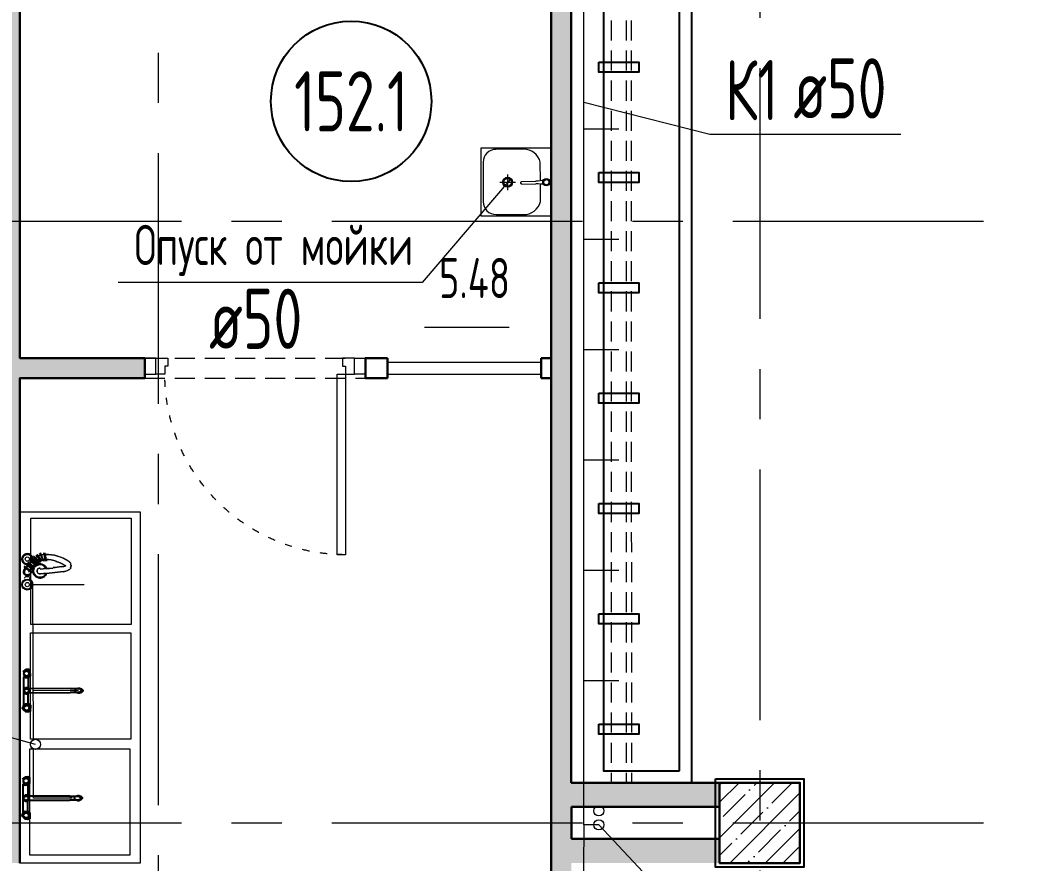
# Model space of a CAD drawing. Header units: millimetres. Extents: x -8689834 to 9419935, y -117443 to 166298.
# Drawn here: x -203923 to -198951, y 112401 to 116603 of the extents above; entities that cross this region are included whole.
import ezdxf
from ezdxf import colors
from ezdxf.entities.mleader import LeaderData, LeaderLine
from ezdxf.enums import TextEntityAlignment as Align
from ezdxf.math import Vec2, Vec3

# ---------------------------------------------------------------- set-up
doc = ezdxf.new("R2010")
doc.units = ezdxf.units.MM
doc.header["$MEASUREMENT"] = 0
for name, pattern in [('ACAD_ISO03W100', [30, 12, -18]), ('ADSK_Штриховая_ш2 п1', [3, 2, -1]), ('CENTER', [2, 1.25, -0.25, 0.25, -0.25])]:
    doc.linetypes.add(name, pattern=pattern)
doc.layers.get('0').update_dxf_attribs({"color": 250, "lineweight": 9})
for name, color, linetype, lineweight in [('АР_Двери', 175, 'Continuous', 18), ('АР_Колонны', 250, 'Continuous', 30), ('АР_Колонны Штрих', 250, 'Continuous', 5), ('АР_Маркер экспликации', 239, 'Continuous', 13), ('АР_Номер помещения', 1, 'Continuous', 25), ('АР_Оси', 195, 'Continuous', 9), ('АР_Отметки', 250, 'Continuous', 15), ('АР_Перегородки газоблок', 165, 'Continuous', 30), ('АР_Перегородки газоблок_Штрих', 165, 'Continuous', 5), ('АР_Помещения_площадь', 19, 'Continuous', 9), ('АР_тонкая линия', 250, 'Continuous', 0), ('ВК_канализация', 32, 'Continuous', 15), ('Оборудование пищеблок', 250, 'Continuous', 5), ('ТХ_пищеблок', 30, 'Continuous', 20)]:
    doc.layers.add(name, color=color, linetype=linetype, lineweight=lineweight)
doc.layers.add('АР_Кровля дорожки', color=245, linetype='Continuous')
doc.layers.add('ТХ_сантехника', color=253, linetype='Continuous')
doc.styles.add('ISOCPEUR', font='isocpeur.ttf', dxfattribs={"width": 0.7})
doc.styles.get("Standard").update_dxf_attribs({"font": 'isocpeur.ttf', "width": 0.7})

# ---------------------------------------------------------------- blocks, each defined once
blk = doc.blocks.new('*U266')
at = {"layer": 'АР_Номер помещения', "color": 7}
blk.add_circle((-3462.7, -1967.1), 400, dxfattribs=at)
at = {"layer": 'АР_Помещения_площадь', "color": 7}
blk.add_line((-2675.5, -3094.3), (-3097.8, -3094.3), dxfattribs=at)
at = {"color": 7, "style": 'ISOCPEUR', "width": 0.7, "flags": 1}
blk.add_attdef('КАТЕГОРИЯ', (-499.2, -2092.2), '', height=250, dxfattribs=at)
at = {"layer": 'АР_Номер помещения', "color": 7, "style": 'ISOCPEUR', "width": 0.7}
blk.add_attdef('НОМЕР_ПОМЕЩЕНИЯ', text='', height=300, dxfattribs=at).set_placement((-3462.7, -1967.1), align=Align.MIDDLE_CENTER)
at = {"layer": 'АР_Помещения_площадь', "color": 7, "lineweight": 30, "width": 0.7, "flags": 104}
blk.add_attdef('ИМЯ_ПОМЕЩЕНИЯ', text='', height=100, dxfattribs=at).set_placement((157.6, 1217.1), align=Align.MIDDLE_CENTER)
at = {"layer": 'АР_Помещения_площадь', "color": 7, "style": 'ISOCPEUR', "width": 0.7}
blk.add_attdef('ПЛОЩАДЬ_ПОМЕЩЕНИЯ', text='', height=200, dxfattribs=at).set_placement((-2670.6, -2847.8), align=Align.MIDDLE_RIGHT)
blk = doc.blocks.new('раковина столовая 2')
for points in [[(970111.9, -22806.1), (970111.9, -17235.9), (969511.9, -17235.9), (969511.9, -22806.1)], [(969571.9, -22746.1), (969571.9, -17314), (969951.9, -17314), (969951.9, -22746.1)], [(969974.7, -17564), (969774.7, -17564), (969774.7, -17614), (969974.7, -17614)], [(969974.7, -18114), (969774.7, -18114), (969774.7, -18164), (969974.7, -18164)], [(969974.7, -18664), (969774.7, -18664), (969774.7, -18714), (969974.7, -18714)], [(969974.7, -19214), (969774.7, -19214), (969774.7, -19264), (969974.7, -19264)], [(969974.7, -19764), (969774.7, -19764), (969774.7, -19814), (969974.7, -19814)], [(969974.7, -20314), (969774.7, -20314), (969774.7, -20364), (969974.7, -20364)], [(969974.7, -20864), (969774.7, -20864), (969774.7, -20914), (969974.7, -20914)], [(969974.7, -21414), (969774.7, -21414), (969774.7, -21464), (969974.7, -21464)], [(969974.7, -21964), (969774.7, -21964), (969774.7, -22014), (969974.7, -22014)], [(969974.7, -22514), (969774.7, -22514), (969774.7, -22564), (969974.7, -22564)]]:
    blk.add_lwpolyline(points, close=True)
blk = doc.blocks.new('*U391')
for points in [[(0, 0), (0, -80), (55, -80), (55, 0), (0, 0)], [(55, -80), (55, 0), (115, 0), (115, -40), (100, -40), (100, -80), (55, -80)], [(1045, -80), (1045, 0), (985, 0), (985, -40), (1000, -40), (1000, -80), (1045, -80)], [(1100, 0), (1100, -80), (1045, -80), (1045, 0), (1100, 0)]]:
    blk.add_lwpolyline(points)
blk.add_lwpolyline([(100, -80), (100, -980), (140, -980), (140, -80)], close=True)
at = {"linetype": 'ACAD_ISO03W100', "ltscale": 3}
blk.add_arc((100, -80), 900, 270, 0, dxfattribs=at)
blk = doc.blocks.new('A$C8adc73d5')
at = {"layer": 'Оборудование пищеблок', "color": 217, "true_color": 0x93278f}
for points in [[(1750, 0), (0, 0), (0, 600), (1750, 600)], [(570.1, 51.5), (40.1, 51.5), (40.1, 551.5), (570.1, 551.5)], [(1148.2, 46.9), (618.2, 46.9), (618.2, 546.9), (1148.2, 546.9)], [(1719.4, 46.3), (1189.4, 46.3), (1189.4, 546.3), (1719.4, 546.3)]]:
    blk.add_lwpolyline(points, close=True, dxfattribs=at)
blk = doc.blocks.new('_DotSmall')
at = {"color": 0, "linetype": 'ByBlock', "const_width": 0.5}
blk.add_lwpolyline([(-0.0625, 0, 1), (0.0625, 0, 1)], format="xyb", close=True, dxfattribs=at)
blk = doc.blocks.new('Подложка')
at = {"layer": 'АР_Колонны Штрих', "ltscale": 100}
h = blk.add_hatch(dxfattribs=at)
h.set_pattern_fill('ANSI35', scale=500)
h.set_pattern_definition([(45, (-1157486.01, 152672.16), (-88.388348, 88.388348), []), (45, (-1157397.63, 152672.16), (-88.388348, 88.388348), [156.25, -31.25, 0, -31.25])])
h.paths.add_polyline_path([(-200033.9, 112800.7), (-200433.9, 112800.7), (-200433.9, 112400.7), (-200033.9, 112400.7)])
at = {"layer": 'АР_Перегородки газоблок_Штрих', "ltscale": 100}
h = blk.add_hatch(dxfattribs=at)
h.set_pattern_fill('AR-CONC', scale=30)
h.set_pattern_definition([(50, (0, 0), (215.17805, -18.82564), [22.5, -247.5]), (355, (0, 0), (-41.6254, 225.65764), [18, -198]), (100.45144, (17.93, -1.57), (173.55265, 206.832), [19.12206, -210.34263]), (46.1842, (0, 60), (320.1724, -49.65578), [33.75, -371.25]), (96.63564, (26.68, 55.86), (280.3986, 292.2356), [28.6831, -315.51413]), (351.18416, (0, 60), (280.3986, 292.2356), [27, -297]), (21, (30, 45), (179.07212, -120.78567), [22.5, -247.5]), (326, (30, 45), (72.9946, 217.54501), [18, -198]), (71.45144, (44.92, 34.93), (252.06671, 96.75935), [19.12206, -210.34263]), (37.5, (0, 0), (3.647957, 99.868156), [0, -195.6, 0, -201, 0, -198.75]), (7.5, (0, 0), (78.92086, 118.323514), [0, -114.6, 0, -191.1, 0, -75.75]), (327.5, (-66.9, 0), (160.14673, -6.766462), [0, -75, 0, -234, 0, -310.5]), (317.5, (-96.9, 0), (174.95585, 30.031495), [0, -97.5, 0, -155.4, 0, -220.5])])
h.paths.add_polyline_path([(-201173.8, 118370.9), (-201173.6, 118400.7), (-200433.9, 118400.7), (-200433.9, 118520.7), (-201273.4, 118520.6), (-201273.4, 115964.6), (-201273.3, 115964.6), (-201273.4, 115627.6), (-201273.4, 115600.7), (-201173.8, 115600.7)])
h.paths.add_polyline_path([(-201173.8, 115600.7), (-201273.4, 115600.1), (-201273.4, 115007.2), (-201273.4, 112600.7), (-201173.4, 112600.7), (-201173.4, 112680.7), (-200433.9, 112680.7), (-200433.9, 112800.7), (-200573.8, 112800.7), (-200573.8, 112800.7), (-201173.8, 112800.7)])
h.paths.add_polyline_path([(-200433.9, 112520.7), (-201173.4, 112520.7), (-201173.4, 112600.7), (-201273.4, 112600.7), (-201273.4, 110702.5), (-201173.4, 110702.5), (-201173.4, 112400.7), (-200433.9, 112400.7), (-200433.9, 112400.7)])
h = blk.add_hatch(dxfattribs=at)
h.set_pattern_fill('AR-CONC', scale=30)
h.set_pattern_definition([(50, (0.09, 1576.72), (215.17805, -18.82564), [22.5, -247.5]), (355, (0.09, 1576.72), (-41.6254, 225.65764), [18, -198]), (100.45144, (18.02, 1575.15), (173.55265, 206.832), [19.12206, -210.34263]), (46.1842, (0.09, 1636.72), (320.1724, -49.65578), [33.75, -371.25]), (96.63564, (26.77, 1632.6), (280.3986, 292.2356), [28.6831, -315.51413]), (351.18416, (0.09, 1636.72), (280.3986, 292.2356), [27, -297]), (21, (30.1, 1621.72), (179.07212, -120.78567), [22.5, -247.5]), (326, (30.1, 1621.72), (72.9946, 217.54501), [18, -198]), (71.45144, (45.02, 1611.66), (252.06671, 96.75935), [19.12206, -210.34263]), (37.5, (0.09, 1576.72), (3.647957, 99.868156), [0, -195.6, 0, -201, 0, -198.75]), (7.5, (0.09, 1576.72), (78.92086, 118.323514), [0, -114.6, 0, -191.1, 0, -75.75]), (327.5, (-66.81, 1576.72), (160.14673, -6.766462), [0, -75, 0, -234, 0, -310.5]), (317.5, (-96.8, 1576.72), (174.95585, 30.031495), [0, -97.5, 0, -155.4, 0, -220.5])])
h.paths.add_polyline_path([(-201293.3, 117094.4), (-201947.8, 117094.3), (-201947.8, 116994.3), (-201293.3, 116994.4)])
h.paths.add_polyline_path([(-203077.8, 117094.3), (-204022.7, 117094.3), (-204022.7, 114793.8), (-205930.8, 114793.8), (-205930.8, 114693.8), (-204022.7, 114693.8), (-204022.7, 112500.4), (-206033.9, 112500.7), (-206033.9, 112400.7), (-203922.6, 112400.4), (-203922.7, 114817.8), (-203300.3, 114817.8), (-203300.3, 114917.8), (-203922.6, 114917.8), (-203922.6, 116994.3), (-203077.8, 116994.3)])
at = {"color": 7, "ltscale": 100}
blk.add_lwpolyline([(-200453.9, 112820.7), (-200013.9, 112820.7), (-200013.9, 112380.7), (-200453.9, 112380.7)], close=True, dxfattribs=at)
at = {"layer": 'АР_Колонны', "color": 7, "ltscale": 100}
blk.add_lwpolyline([(-200433.9, 112800.7), (-200033.9, 112800.7), (-200033.9, 112400.7), (-200433.9, 112400.7)], close=True, dxfattribs=at)
at = {"layer": 'АР_Оси', "color": 7, "linetype": 'CENTER', "ltscale": 1000}
for p, q in [((-203233.8, 135939.9), (-203233.8, 80207.5)), ((-200233.9, 134363.2), (-200233.9, 78630.8)), ((-224367.6, 115600.7), (-141189.2, 115600.7)), ((-224367.6, 112600.7), (-141189.2, 112600.7))]:
    blk.add_line(p, q, dxfattribs=at)
at = {"layer": 'АР_Перегородки газоблок', "color": 7, "lineweight": 13, "ltscale": 100}
for p, q in [((-202091.9, 114897.8, 0), (-201321.9, 114897.8, 0)), ((-201324.2, 114835.3, 0), (-202091.9, 114835.3, 0))]:
    blk.add_line(p, q, dxfattribs=at)
at = {"layer": 'АР_Перегородки газоблок', "color": 7, "ltscale": 100}
for points in [[(-201273.4, 115007.2), (-201273.4, 118520.6), (-200433.9, 118520.7)], [(-201173.6, 112800.7), (-201173.6, 118400.7)], [(-201273.4, 109734.7), (-201273.4, 115007.2)], [(-201173.4, 112800.7), (-200433.9, 112800.7)], [(-200433.9, 112680.7), (-201173.4, 112680.7)], [(-201173.4, 112680.7), (-201173.4, 112520.7)], [(-201173.4, 112520.7), (-200433.9, 112520.7)]]:
    blk.add_lwpolyline(points, dxfattribs=at)
at = {"layer": 'АР_Перегородки газоблок', "color": 7, "ltscale": 100, "elevation": 0}
for points in [[(-203922.7, 116994.3), (-203922.7, 114917.8), (-203300.3, 114917.8), (-203300.3, 114817.8)], [(-202090.8, 114917.8), (-202200.3, 114917.8), (-202200.3, 114817.8)], [(-202090.8, 114917.8), (-202090.8, 114817.8)], [(-201324.2, 114917.8), (-201273.4, 114917.8)], [(-201324.2, 114917.8), (-201324.2, 114817.8)], [(-203922.7, 112400.4), (-203922.7, 114817.8), (-203300.3, 114817.8)], [(-202200.3, 114817.8), (-202090.8, 114817.8)], [(-201324.2, 114817.8), (-201273.4, 114817.8)]]:
    blk.add_lwpolyline(points, dxfattribs=at)
at = {"layer": 'АР_тонкая линия', "color": 7, "linetype": 'ADSK_Штриховая_ш2 п1', "ltscale": 50}
for p, q in [((-203300.4, 114917.8, 0), (-202170.3, 114917.6, 0)), ((-203300.3, 114817.8, 0), (-202170.3, 114817.4, 0))]:
    blk.add_line(p, q, dxfattribs=at)
for points in [[(-200974.4, 118400.7), (-200974.2, 112800.7)], [(-200899.4, 118400.7), (-200899.2, 112800.7)], [(-200874.4, 118400.7), (-200874.2, 112800.7)]]:
    blk.add_lwpolyline(points, dxfattribs=at)
at = {"layer": 'ТХ_пищеблок', "color": 7}
for p, q in [((-201273.3, 115964.6), (-201625.3, 115964)), ((-201625.3, 115964), (-201624.7, 115627)), ((-201412.3, 115958.4), (-201549.3, 115958.2)), ((-201272.7, 115627.6), (-201273.3, 115964.6)), ((-201613.2, 115894.1), (-201612.9, 115697.1)), ((-201328, 115801.9), (-201328.2, 115894.5)), ((-201491.2, 115832.9), (-201491, 115754.6)), ((-201421, 115797.6), (-201351.6, 115799.1)), ((-201351.7, 115799.1), (-201351.6, 115799.1)), ((-201351.6, 115799.1), (-201350.6, 115799.2)), ((-201351.6, 115799.1), (-201350.6, 115799.2)), ((-201339.3, 115800.5), (-201350.6, 115799.2)), ((-201328.9, 115801.8), (-201339.3, 115800.5)), ((-201321.1, 115803.1), (-201329, 115801.8)), ((-201315.2, 115804.6), (-201321.1, 115803.1)), ((-201312, 115806.1), (-201315.3, 115804.6)), ((-201312, 115806.1), (-201315.3, 115804.6)), ((-201529.9, 115794.1), (-201451.6, 115794.4)), ((-201425.8, 115791.6), (-201425.6, 115792.4)), ((-201425.8, 115790.7), (-201425.8, 115791.6)), ((-201425.7, 115789.9), (-201425.8, 115790.7)), ((-201425.5, 115789), (-201425.7, 115789.9)), ((-201425.6, 115792.4), (-201425.3, 115793.2)), ((-201425.6, 115790.7), (-201425.5, 115791.8)), ((-201425.6, 115790.7), (-201425.5, 115791.8)), ((-201425.5, 115789.6), (-201425.6, 115790.7)), ((-201425.5, 115789.6), (-201425.6, 115790.7)), ((-201425.5, 115791.8), (-201425.3, 115792.9)), ((-201425.5, 115791.8), (-201425.3, 115792.9)), ((-201425.2, 115788.5), (-201425.5, 115789.6)), ((-201425.2, 115788.5), (-201425.5, 115789.6)), ((-201425.2, 115788.3), (-201425.5, 115789)), ((-201425.3, 115793.3), (-201424.9, 115794.3)), ((-201425.3, 115793.3), (-201424.9, 115794.3)), ((-201425.3, 115793.2), (-201425, 115793.7)), ((-201424.7, 115787.9), (-201425.2, 115788.9)), ((-201424.7, 115787.9), (-201425.2, 115788.9)), ((-201424.8, 115787.7), (-201425.2, 115788.3)), ((-201424.9, 115794.3), (-201424.4, 115795.3)), ((-201424.9, 115794.3), (-201424.4, 115795.3)), ((-201424.1, 115787), (-201424.7, 115787.9)), ((-201424.1, 115787), (-201424.7, 115787.9)), ((-201424.4, 115795.3), (-201423.7, 115796.1)), ((-201424.4, 115795.3), (-201423.7, 115796.1)), ((-201423.4, 115786.2), (-201424.1, 115787)), ((-201423.4, 115786.2), (-201424.1, 115787)), ((-201423.7, 115796.1), (-201422.8, 115796.8)), ((-201422.5, 115785.6), (-201423.4, 115786.2)), ((-201422.8, 115796.8), (-201421.9, 115797.3)), ((-201422.8, 115796.8), (-201421.9, 115797.3)), ((-201421.6, 115785.1), (-201422.5, 115785.6)), ((-201421.9, 115797.3), (-201421, 115797.6)), ((-201421.9, 115797.3), (-201421, 115797.6)), ((-201420.6, 115784.9), (-201421.6, 115785.1)), ((-201420.6, 115784.9), (-201421.6, 115785.1)), ((-201420.6, 115784.9), (-201350.2, 115786.3)), ((-201420.6, 115784.9), (-201350.2, 115786.3)), ((-201338.8, 115785.8), (-201350.2, 115786.3)), ((-201327.8, 115784.8), (-201338.8, 115785.8)), ((-201327.9, 115697.5), (-201328, 115784.8)), ((-201319.9, 115783.9), (-201327.9, 115784.8)), ((-201313.9, 115782.8), (-201319.9, 115783.9)), ((-201310.7, 115781.5), (-201314.1, 115782.8)), ((-201624.7, 115627), (-201272.7, 115627.6)), ((-201548.7, 115633.2), (-201411.7, 115633.4))]:
    blk.add_line(p, q, dxfattribs=at)
at = {"layer": 'ТХ_пищеблок', "color": 7, "linetype": 'ByBlock', "lineweight": -2, "ltscale": 100}
for p, q in [((-203906.9, 113353.9), (-203893.8, 113364.9)), ((-203906.9, 113353.9), (-203893.8, 113364.9)), ((-203904.9, 113349.9), (-203880.8, 113365.9)), ((-203904.9, 113349.9), (-203880.8, 113365.9)), ((-203880.8, 113365.9), (-203893.8, 113364.9)), ((-203871.8, 113362.9), (-203880.8, 113365.9)), ((-203871.8, 113362.9), (-203880.8, 113365.9)), ((-203870.9, 113332.8), (-203871.8, 113362.9)), ((-203870.9, 113332.8), (-203871.8, 113362.9)), ((-203894.8, 113360.9), (-203903.9, 113350.9)), ((-203894.8, 113360.9), (-203903.9, 113350.9)), ((-203883.9, 113327.9), (-203903.9, 113341.9)), ((-203903.9, 113341.9), (-203901.9, 113330.9)), ((-203883.9, 113327.9), (-203903.9, 113341.9)), ((-203903.9, 113341.9), (-203901.9, 113330.9)), ((-203903.9, 113338.9), (-203894.9, 113328.9)), ((-203903.9, 113338.9), (-203894.9, 113328.9)), ((-203903.9, 113328.9), (-203894.9, 113324.9)), ((-203903.9, 113328.9), (-203894.9, 113324.9)), ((-203903.8, 113190.8), (-203903.9, 113328.9)), ((-203901.9, 113330.9), (-203892.9, 113325.9)), ((-203901.9, 113330.9), (-203892.9, 113325.9)), ((-203894.9, 113328.9), (-203884.9, 113328.9)), ((-203894.9, 113328.9), (-203884.9, 113328.9)), ((-203894.9, 113324.9), (-203883.9, 113325.9)), ((-203894.9, 113324.9), (-203883.9, 113325.9)), ((-203894.8, 113360.9), (-203884.8, 113360.9)), ((-203894.8, 113360.9), (-203884.8, 113360.9)), ((-203892.9, 113325.9), (-203883.9, 113327.9)), ((-203892.9, 113325.9), (-203883.9, 113327.9)), ((-203884.9, 113328.9), (-203874.9, 113338.9)), ((-203884.9, 113328.9), (-203874.9, 113338.9)), ((-203874.9, 113350.9), (-203884.8, 113360.9)), ((-203874.9, 113350.9), (-203884.8, 113360.9)), ((-203883.9, 113327.9), (-203880.9, 113324.9)), ((-203883.9, 113327.9), (-203880.9, 113324.9)), ((-203880.9, 113324.9), (-203883.9, 113325.9)), ((-203880.9, 113324.9), (-203883.9, 113325.9)), ((-203881.2, 113325), (-203881.2, 113269.9)), ((-203880.9, 113324.9), (-203870.9, 113332.8)), ((-203880.9, 113324.9), (-203870.9, 113332.8)), ((-203874.9, 113338.9), (-203874.9, 113350.9)), ((-203874.9, 113338.9), (-203874.9, 113350.9)), ((-203896, 113271.9), (-203903, 113264.9)), ((-203896, 113271.9), (-203903, 113264.9)), ((-203893, 113269.9), (-203903, 113262.9)), ((-203893, 113269.9), (-203903, 113262.9)), ((-203903, 113264.9), (-203903, 113254.9)), ((-203903, 113264.9), (-203903, 113254.9)), ((-203895, 113274.9), (-203902, 113265.9)), ((-203895, 113274.9), (-203902, 113265.9)), ((-203902, 113265.9), (-203902, 113253.9)), ((-203902, 113265.9), (-203902, 113253.9)), ((-203885, 113271.9), (-203896, 113271.9)), ((-203885, 113271.9), (-203896, 113271.9)), ((-203885, 113274.9), (-203895, 113274.9)), ((-203885, 113274.9), (-203895, 113274.9)), ((-203893.1, 113269.9), (-203887.2, 113269.9)), ((-203887.2, 113269.9), (-203878, 113262.9)), ((-203878, 113265.9), (-203885, 113274.9)), ((-203878, 113265.9), (-203885, 113274.9)), ((-203878, 113264.9), (-203885, 113271.9)), ((-203878, 113264.9), (-203885, 113271.9)), ((-203672.2, 113270), (-203881.1, 113269.9)), ((-203878, 113253.9), (-203878, 113265.9)), ((-203878, 113253.9), (-203878, 113265.9)), ((-203672.2, 113270), (-203628.2, 113270.1)), ((-203648.1, 113262.1), (-203642.1, 113269.1)), ((-203642.1, 113269.1), (-203632.2, 113273.1)), ((-203632.2, 113273.1), (-203626.2, 113273.1)), ((-203628.2, 113270.1), (-203616.1, 113263.1)), ((-203626.2, 113273.1), (-203616.1, 113269.1)), ((-203616.1, 113269.1), (-203610.1, 113262.1)), ((-203616.1, 113263.1), (-203616.1, 113257.1)), ((-203903, 113256.9), (-203893.1, 113249.9)), ((-203903, 113256.9), (-203893.1, 113249.9)), ((-203903, 113254.9), (-203896.1, 113247.9)), ((-203903, 113254.9), (-203896.1, 113247.9)), ((-203902, 113253.9), (-203895.1, 113244.9)), ((-203902, 113253.9), (-203895.1, 113244.9)), ((-203896.1, 113247.9), (-203885.1, 113247.9)), ((-203896.1, 113247.9), (-203885.1, 113247.9)), ((-203895.1, 113244.9), (-203885.1, 113244.9)), ((-203895.1, 113244.9), (-203885.1, 113244.9)), ((-203893.1, 113249.9), (-203887.2, 113249.9)), ((-203887.2, 113249.9), (-203878, 113256.9)), ((-203885.1, 113247.9), (-203878, 113254.9)), ((-203885.1, 113247.9), (-203878, 113254.9)), ((-203885.1, 113244.9), (-203878, 113253.9)), ((-203885.1, 113244.9), (-203878, 113253.9)), ((-203881.2, 113249.9), (-203672.1, 113250)), ((-203881.1, 113194.7), (-203881.2, 113249.9)), ((-203628.1, 113250.1), (-203672.1, 113250)), ((-203648.1, 113258.1), (-203648.1, 113262.1)), ((-203642.1, 113251.1), (-203648.1, 113258.1)), ((-203632.1, 113247.1), (-203642.1, 113251.1)), ((-203626.1, 113247.1), (-203632.1, 113247.1)), ((-203616.1, 113257.1), (-203628.1, 113250.1)), ((-203616.1, 113251.1), (-203626.1, 113247.1)), ((-203610.1, 113258.1), (-203616.1, 113251.1)), ((-203610.1, 113262.1), (-203610.1, 113258.1)), ((-203910.7, 113170.7), (-203907.7, 113179.8)), ((-203910.7, 113170.7), (-203907.7, 113179.8)), ((-203906.7, 113165.8), (-203910.7, 113170.7)), ((-203906.7, 113165.8), (-203910.7, 113170.7)), ((-203903.8, 113190.8), (-203907.7, 113179.8)), ((-203903.8, 113190.8), (-203907.7, 113179.8)), ((-203906.7, 113165.8), (-203903.7, 113167.8)), ((-203906.7, 113165.8), (-203903.7, 113167.8)), ((-203906.7, 113165.8), (-203893.7, 113154.8)), ((-203906.7, 113165.8), (-203893.7, 113154.8)), ((-203905.7, 113176.8), (-203903.7, 113177.8)), ((-203905.7, 113176.8), (-203903.7, 113177.8)), ((-203905.7, 113176.8), (-203904.7, 113169.8)), ((-203905.7, 113176.8), (-203904.7, 113169.8)), ((-203904.7, 113169.8), (-203880.7, 113153.9)), ((-203903.7, 113167.8), (-203904.7, 113169.8)), ((-203904.7, 113169.8), (-203880.7, 113153.9)), ((-203903.7, 113167.8), (-203904.7, 113169.8)), ((-203903.8, 113190.8), (-203894.8, 113194.8)), ((-203903.8, 113190.8), (-203894.8, 113194.8)), ((-203883.8, 113191.8), (-203903.7, 113177.8)), ((-203883.8, 113191.8), (-203903.7, 113177.8)), ((-203903.7, 113180.8), (-203894.8, 113190.8)), ((-203903.7, 113180.8), (-203894.8, 113190.8)), ((-203903.7, 113177.8), (-203901.8, 113188.8)), ((-203903.7, 113177.8), (-203901.8, 113188.8)), ((-203903.7, 113168.8), (-203903.7, 113180.8)), ((-203903.7, 113168.8), (-203903.7, 113180.8)), ((-203894.7, 113158.8), (-203903.7, 113168.8)), ((-203894.7, 113158.8), (-203903.7, 113168.8)), ((-203901.8, 113188.8), (-203892.8, 113193.8)), ((-203901.8, 113188.8), (-203892.8, 113193.8)), ((-203894.8, 113194.8), (-203883.8, 113193.8)), ((-203894.8, 113194.8), (-203883.8, 113193.8)), ((-203894.8, 113190.8), (-203884.8, 113190.8)), ((-203894.8, 113190.8), (-203884.8, 113190.8)), ((-203892.8, 113193.8), (-203883.8, 113191.8)), ((-203892.8, 113193.8), (-203883.8, 113191.8)), ((-203884.8, 113190.8), (-203874.7, 113180.9)), ((-203884.8, 113190.8), (-203874.7, 113180.9)), ((-203874.7, 113168.9), (-203884.7, 113158.8)), ((-203874.7, 113168.9), (-203884.7, 113158.8)), ((-203880.8, 113194.9), (-203883.8, 113193.8)), ((-203883.8, 113191.8), (-203880.8, 113194.9)), ((-203880.8, 113194.9), (-203883.8, 113193.8)), ((-203883.8, 113191.8), (-203880.8, 113194.9)), ((-203880.8, 113194.9), (-203870.8, 113186.9)), ((-203880.8, 113194.9), (-203870.8, 113186.9)), ((-203874.7, 113180.9), (-203874.7, 113168.9)), ((-203874.7, 113180.9), (-203874.7, 113168.9)), ((-203870.8, 113186.9), (-203871.7, 113156.9)), ((-203870.8, 113186.9), (-203871.7, 113156.9)), ((-203894.7, 113158.8), (-203884.7, 113158.8)), ((-203894.7, 113158.8), (-203884.7, 113158.8)), ((-203880.7, 113153.9), (-203893.7, 113154.8)), ((-203871.7, 113156.9), (-203880.7, 113153.9)), ((-203871.7, 113156.9), (-203880.7, 113153.9)), ((-203909.4, 112818.4), (-203896.4, 112829.4)), ((-203909.4, 112818.4), (-203896.4, 112829.4)), ((-203907.4, 112814.4), (-203883.4, 112830.4)), ((-203907.4, 112814.4), (-203883.4, 112830.4)), ((-203897.4, 112825.4), (-203906.4, 112815.4)), ((-203897.4, 112825.4), (-203906.4, 112815.4)), ((-203897.4, 112825.4), (-203887.4, 112825.4)), ((-203897.4, 112825.4), (-203887.4, 112825.4)), ((-203883.4, 112830.4), (-203896.4, 112829.4)), ((-203877.4, 112815.4), (-203887.4, 112825.4)), ((-203877.4, 112815.4), (-203887.4, 112825.4)), ((-203874.4, 112827.4), (-203883.4, 112830.4)), ((-203874.4, 112827.4), (-203883.4, 112830.4)), ((-203873.5, 112797.4), (-203874.4, 112827.4)), ((-203873.5, 112797.4), (-203874.4, 112827.4)), ((-203906.5, 112793.4), (-203897.5, 112789.4)), ((-203906.5, 112793.4), (-203897.5, 112789.4)), ((-203906.3, 112655.3), (-203906.5, 112793.4)), ((-203886.5, 112792.4), (-203906.4, 112806.4)), ((-203906.4, 112806.4), (-203904.5, 112795.4)), ((-203886.5, 112792.4), (-203906.4, 112806.4)), ((-203906.4, 112806.4), (-203904.5, 112795.4)), ((-203906.4, 112803.4), (-203897.5, 112793.4)), ((-203906.4, 112803.4), (-203897.5, 112793.4)), ((-203904.5, 112795.4), (-203895.5, 112790.4)), ((-203904.5, 112795.4), (-203895.5, 112790.4)), ((-203897.5, 112793.4), (-203887.5, 112793.4)), ((-203897.5, 112793.4), (-203887.5, 112793.4)), ((-203897.5, 112789.4), (-203886.5, 112790.4)), ((-203897.5, 112789.4), (-203886.5, 112790.4)), ((-203895.5, 112790.4), (-203886.5, 112792.4)), ((-203895.5, 112790.4), (-203886.5, 112792.4)), ((-203887.5, 112793.4), (-203877.4, 112803.4)), ((-203887.5, 112793.4), (-203877.4, 112803.4)), ((-203886.5, 112792.4), (-203883.5, 112789.4)), ((-203886.5, 112792.4), (-203883.5, 112789.4)), ((-203883.5, 112789.4), (-203886.5, 112790.4)), ((-203883.5, 112789.4), (-203886.5, 112790.4)), ((-203883.8, 112789.5), (-203883.7, 112734.4)), ((-203883.5, 112789.4), (-203873.5, 112797.4)), ((-203883.5, 112789.4), (-203873.5, 112797.4)), ((-203877.4, 112803.4), (-203877.4, 112815.4)), ((-203877.4, 112803.4), (-203877.4, 112815.4)), ((-203898.6, 112736.4), (-203905.6, 112729.4)), ((-203898.6, 112736.4), (-203905.6, 112729.4)), ((-203895.6, 112734.4), (-203905.6, 112727.4)), ((-203895.6, 112734.4), (-203905.6, 112727.4)), ((-203905.6, 112729.4), (-203905.6, 112719.4)), ((-203905.6, 112729.4), (-203905.6, 112719.4)), ((-203905.6, 112721.4), (-203895.6, 112714.4)), ((-203905.6, 112721.4), (-203895.6, 112714.4)), ((-203905.6, 112719.4), (-203898.6, 112712.4)), ((-203905.6, 112719.4), (-203898.6, 112712.4)), ((-203897.6, 112739.4), (-203904.6, 112730.4)), ((-203897.6, 112739.4), (-203904.6, 112730.4)), ((-203904.6, 112730.4), (-203904.6, 112718.4)), ((-203904.6, 112730.4), (-203904.6, 112718.4)), ((-203904.6, 112718.4), (-203897.6, 112709.4)), ((-203904.6, 112718.4), (-203897.6, 112709.4)), ((-203887.6, 112736.4), (-203898.6, 112736.4)), ((-203887.6, 112736.4), (-203898.6, 112736.4)), ((-203887.6, 112739.4), (-203897.6, 112739.4)), ((-203887.6, 112739.4), (-203897.6, 112739.4)), ((-203895.6, 112734.5), (-203889.8, 112734.5)), ((-203889.8, 112734.5), (-203880.6, 112727.5)), ((-203889.8, 112714.4), (-203880.6, 112721.5)), ((-203880.6, 112730.4), (-203887.6, 112739.4)), ((-203880.6, 112730.4), (-203887.6, 112739.4)), ((-203880.6, 112729.4), (-203887.6, 112736.4)), ((-203880.6, 112729.4), (-203887.6, 112736.4)), ((-203887.6, 112712.4), (-203880.6, 112719.4)), ((-203887.6, 112712.4), (-203880.6, 112719.4)), ((-203887.6, 112709.4), (-203880.6, 112718.4)), ((-203887.6, 112709.4), (-203880.6, 112718.4)), ((-203674.7, 112734.6), (-203883.7, 112734.4)), ((-203880.6, 112718.4), (-203880.6, 112730.4)), ((-203880.6, 112718.4), (-203880.6, 112730.4)), ((-203674.7, 112734.6), (-203630.7, 112734.6)), ((-203650.7, 112726.6), (-203644.7, 112733.6)), ((-203650.7, 112722.6), (-203650.7, 112726.6)), ((-203644.7, 112715.6), (-203650.7, 112722.6)), ((-203644.7, 112733.6), (-203634.7, 112737.6)), ((-203634.7, 112737.6), (-203628.7, 112737.6)), ((-203630.7, 112734.6), (-203618.7, 112727.6)), ((-203618.7, 112721.6), (-203630.7, 112714.6)), ((-203628.7, 112737.6), (-203618.7, 112733.6)), ((-203618.7, 112733.6), (-203612.7, 112726.6)), ((-203618.7, 112727.6), (-203618.7, 112721.6)), ((-203612.7, 112722.6), (-203618.7, 112715.6)), ((-203612.7, 112726.6), (-203612.7, 112722.6)), ((-203898.6, 112712.4), (-203887.6, 112712.4)), ((-203898.6, 112712.4), (-203887.6, 112712.4)), ((-203897.6, 112709.4), (-203887.6, 112709.4)), ((-203897.6, 112709.4), (-203887.6, 112709.4)), ((-203895.6, 112714.4), (-203889.8, 112714.4)), ((-203883.7, 112714.4), (-203674.7, 112714.6)), ((-203883.7, 112659.3), (-203883.7, 112714.4)), ((-203630.7, 112714.6), (-203674.7, 112714.6)), ((-203634.7, 112711.6), (-203644.7, 112715.6)), ((-203628.7, 112711.6), (-203634.7, 112711.6)), ((-203618.7, 112715.6), (-203628.7, 112711.6)), ((-203913.3, 112635.3), (-203910.3, 112644.3)), ((-203913.3, 112635.3), (-203910.3, 112644.3)), ((-203909.3, 112630.3), (-203913.3, 112635.3)), ((-203909.3, 112630.3), (-203913.3, 112635.3)), ((-203906.3, 112655.3), (-203910.3, 112644.3)), ((-203906.3, 112655.3), (-203910.3, 112644.3)), ((-203909.3, 112630.3), (-203906.3, 112632.3)), ((-203909.3, 112630.3), (-203906.3, 112632.3)), ((-203909.3, 112630.3), (-203896.2, 112619.3)), ((-203909.3, 112630.3), (-203896.2, 112619.3)), ((-203908.3, 112641.3), (-203906.3, 112642.3)), ((-203908.3, 112641.3), (-203906.3, 112642.3)), ((-203908.3, 112641.3), (-203907.3, 112634.3)), ((-203908.3, 112641.3), (-203907.3, 112634.3)), ((-203907.3, 112634.3), (-203883.2, 112618.4)), ((-203906.3, 112632.3), (-203907.3, 112634.3)), ((-203907.3, 112634.3), (-203883.2, 112618.4)), ((-203906.3, 112632.3), (-203907.3, 112634.3)), ((-203906.3, 112655.3), (-203897.4, 112659.3)), ((-203906.3, 112655.3), (-203897.4, 112659.3)), ((-203886.3, 112656.4), (-203906.3, 112642.3)), ((-203886.3, 112656.4), (-203906.3, 112642.3)), ((-203906.3, 112645.3), (-203897.3, 112655.3)), ((-203906.3, 112645.3), (-203897.3, 112655.3)), ((-203906.3, 112642.3), (-203904.3, 112653.3)), ((-203906.3, 112642.3), (-203904.3, 112653.3)), ((-203906.3, 112633.3), (-203906.3, 112645.3)), ((-203906.3, 112633.3), (-203906.3, 112645.3)), ((-203897.2, 112623.3), (-203906.3, 112633.3)), ((-203897.2, 112623.3), (-203906.3, 112633.3)), ((-203904.3, 112653.3), (-203895.4, 112658.3)), ((-203904.3, 112653.3), (-203895.4, 112658.3)), ((-203897.4, 112659.3), (-203886.4, 112658.4)), ((-203897.4, 112659.3), (-203886.4, 112658.4)), ((-203897.3, 112655.3), (-203887.3, 112655.4)), ((-203897.3, 112655.3), (-203887.3, 112655.4)), ((-203897.2, 112623.3), (-203887.2, 112623.4)), ((-203897.2, 112623.3), (-203887.2, 112623.4)), ((-203883.2, 112618.4), (-203896.2, 112619.3)), ((-203895.4, 112658.3), (-203886.3, 112656.4)), ((-203895.4, 112658.3), (-203886.3, 112656.4)), ((-203887.3, 112655.4), (-203877.3, 112645.4)), ((-203887.3, 112655.4), (-203877.3, 112645.4)), ((-203877.3, 112633.4), (-203887.2, 112623.4)), ((-203877.3, 112633.4), (-203887.2, 112623.4)), ((-203883.4, 112659.4), (-203886.4, 112658.4)), ((-203883.4, 112659.4), (-203886.4, 112658.4)), ((-203886.3, 112656.4), (-203883.4, 112659.4)), ((-203886.3, 112656.4), (-203883.4, 112659.4)), ((-203883.4, 112659.4), (-203873.3, 112651.4)), ((-203883.4, 112659.4), (-203873.3, 112651.4)), ((-203874.2, 112621.4), (-203883.2, 112618.4)), ((-203874.2, 112621.4), (-203883.2, 112618.4)), ((-203877.3, 112645.4), (-203877.3, 112633.4)), ((-203877.3, 112645.4), (-203877.3, 112633.4)), ((-203873.3, 112651.4), (-203874.2, 112621.4)), ((-203873.3, 112651.4), (-203874.2, 112621.4))]:
    blk.add_line(p, q, dxfattribs=at)
at = {"layer": 'ТХ_пищеблок', "color": 7, "lineweight": 0}
for points in [[(-203858.7, 113914.7, 3.349514), (-203876.3, 113890.2, -3.349514)], [(-203863.1, 113918.4, 2.5734), (-203881.6, 113893, -2.5734)], [(-203866.4, 113903.6, 0.121122), (-203863, 113914.1, -0.121122)], [(-203857.1, 113909.8, 0.020071), (-203864.2, 113902.6, -0.020071)], [(-203846.2, 113918.9, 0.021049), (-203854.3, 113912.3, -0.021049)], [(-203834.7, 113929.1, 0.030446), (-203844.1, 113923.5, -0.030446)], [(-203818, 113935.6, 0.038822), (-203831.2, 113930.8, -0.038822)], [(-203798.6, 113938.9, 0.043708), (-203814.3, 113936.6, -0.043708)], [(-203742.2, 113906.2, 0.073497), (-203792.9, 113913.7, -0.073497)], [(-203893, 113870.2, 1.879148), (-203867.2, 113851.9, -1.879148)], [(-203895, 113869.2, 1.639573), (-203867.3, 113849.7, -1.639573)], [(-203878, 113892.1, 0.006878), (-203883.8, 113884.4, -0.006878)], [(-203877, 113894.5, 0.111571), (-203868.7, 113900.5, -0.111571)], [(-203869.7, 113902.6, 0.006867), (-203875.7, 113895.1, -0.006867)], [(-203858.2, 113862.6, 0.921844), (-203788.7, 113845, -0.921844)], [(-203853.1, 113875.8, 0.071497), (-203857.3, 113866.4, -0.071497)], [(-203849.6, 113873.5, 1.108707), (-203793, 113845.6, -1.108707)], [(-203843.4, 113886, 0.071236), (-203850.8, 113879, -0.071236)], [(-203840.4, 113882.9, 0.075801), (-203847.5, 113876.5, -0.075801)], [(-203790.5, 113872.6, 0.423103), (-203839.7, 113888.3, -0.423103)], [(-203794.7, 113871.4, 0.413779), (-203837.5, 113884.7, -0.413779)], [(-203822.7, 113871.4, 1.000049), (-203822.7, 113841.8, -1.000049)], [(-203822.7, 113866.2, 0.008531), (-203759.1, 113871, -0.008531)], [(-203757.5, 113873.4, 0.021688), (-203715.8, 113879.1, -0.021688)], [(-203697.6, 113883.7, 0.086562), (-203743.2, 113904.6, -0.086562)], [(-203714.9, 113877.3, 0.048642), (-203693.9, 113883, -0.048642)], [(-203708.1, 113851.8, 0.076793), (-203679.4, 113861.5, -0.076793)], [(-203678.1, 113862.3, 0.128446), (-203668.1, 113871.9, -0.128446)], [(-203670.8, 113872.6, 0.263202), (-203670.7, 113891.3, -0.263202)], [(-203870.9, 113821.4, 0.502962), (-203901.5, 113821.4, -0.502962)], [(-203820.2, 113842.6, 0.030153), (-203705.8, 113854.5, -0.030153)]]:
    blk.add_lwpolyline(points, format="xyb", close=True, dxfattribs=at)
for points in [[(-203841.8, 113888.3), (-203875.6, 113913.7)], [(-203875.6, 113909.5), (-203841.8, 113884.1)], [(-203867.2, 113917.9), (-203833.3, 113892.6)], [(-203829.1, 113896.8), (-203862.9, 113922.2)], [(-203820.6, 113901), (-203854.5, 113930.6)], [(-203854.5, 113926.4), (-203824.8, 113896.8)], [(-203841.8, 113934.9), (-203816.4, 113905.3)], [(-203812.2, 113905.3), (-203837.5, 113939.1)], [(-203820.6, 113909.5), (-203824.8, 113909.5), (-203829.1, 113905.3), (-203833.3, 113901), (-203837.5, 113901), (-203833.3, 113901), (-203829.1, 113905.3), (-203824.8, 113909.5)], [(-203803.7, 113905.3), (-203820.6, 113947.6), (-203803.7, 113905.3), (-203824.8, 113943.3)], [(-203807.9, 113913.7), (-203812.2, 113913.7), (-203816.4, 113909.5), (-203812.2, 113913.7)], [(-203803.7, 113947.6), (-203795.2, 113905.3)], [(-203799.5, 113913.7), (-203803.7, 113913.7)], [(-203791, 113905.3), (-203799.5, 113947.6)], [(-203862.9, 113854.5), (-203901, 113879.9)], [(-203901, 113875.6), (-203867.2, 113850.2)], [(-203854.5, 113867.2), (-203892.5, 113892.6)], [(-203892.5, 113888.3), (-203858.7, 113862.9)], [(-203850.2, 113875.6), (-203884.1, 113901)], [(-203884.1, 113896.8), (-203850.2, 113871.4)], [(-203871.4, 113858.7), (-203879.8, 113850.2), (-203871.4, 113858.7), (-203867.2, 113867.2)], [(-203858.7, 113879.9), (-203862.9, 113871.4)], [(-203850.2, 113888.3), (-203854.5, 113884.1), (-203854.5, 113879.9), (-203854.5, 113884.1)], [(-203841.8, 113896.8), (-203841.8, 113892.6), (-203846, 113892.6), (-203841.8, 113892.6)], [(-203875.6, 113820.6), (-203867.2, 113807.9)]]:
    blk.add_lwpolyline(points, close=True, dxfattribs=at)
for points in [[(-203875.6, 113909.5), (-203875.6, 113909.5)], [(-203875.6, 113909.5), (-203875.6, 113909.5)], [(-203867.2, 113922.2), (-203867.2, 113922.2)], [(-203867.2, 113922.2), (-203867.2, 113922.2)], [(-203854.5, 113930.6), (-203854.5, 113930.6)], [(-203854.5, 113930.6), (-203854.5, 113930.6)], [(-203841.8, 113939.1), (-203841.8, 113939.1)], [(-203841.8, 113939.1), (-203841.8, 113939.1)], [(-203820.6, 113943.3), (-203820.6, 113943.3)], [(-203820.6, 113943.3), (-203820.6, 113943.3)], [(-203799.5, 113947.6), (-203799.5, 113947.6)], [(-203799.5, 113947.6), (-203799.5, 113947.6)], [(-203884.1, 113901), (-203884.1, 113901)], [(-203884.1, 113901), (-203884.1, 113901)], [(-203858.7, 113862.9), (-203858.7, 113862.9)], [(-203858.7, 113862.9), (-203858.7, 113862.9)], [(-203850.2, 113875.6), (-203850.2, 113875.6)], [(-203850.2, 113875.6), (-203850.2, 113875.6)], [(-203841.8, 113884.1), (-203841.8, 113884.1)], [(-203841.8, 113884.1), (-203841.8, 113884.1)], [(-203833.3, 113892.6), (-203833.3, 113892.6)], [(-203833.3, 113892.6), (-203833.3, 113892.6)], [(-203824.8, 113901), (-203824.8, 113901)], [(-203824.8, 113901), (-203824.8, 113901)], [(-203812.2, 113905.3), (-203812.2, 113905.3)], [(-203812.2, 113905.3), (-203812.2, 113905.3)], [(-203803.7, 113905.3), (-203803.7, 113905.3)], [(-203803.7, 113905.3), (-203803.7, 113905.3)], [(-203795.2, 113905.3), (-203795.2, 113905.3)], [(-203795.2, 113905.3), (-203795.2, 113905.3)], [(-203867.2, 113854.5), (-203867.2, 113854.5)], [(-203867.2, 113854.5), (-203867.2, 113854.5)], [(-203864.8, 113140.5), (-203864.8, 113140.5)], [(-203867.4, 112605), (-203867.4, 112605)]]:
    blk.add_lwpolyline(points, dxfattribs=at)
for points in [[(-203679.7, 113905.3, -0.098402), (-203669.4, 113893.5, 0.098402), (-203680.8, 113904.8, 0.153885), (-203796.7, 113939.1, -0.153885), (-203679.7, 113905.3)], [(-203898.9, 113861.7, -0.016359), (-203886, 113881.4, 0.016359), (-203898.6, 113860.4, 1.000109), (-203873.8, 113844.3, -1.000109), (-203898.9, 113861.7)]]:
    blk.add_lwpolyline(points, format="xyb", dxfattribs=at)
at = {"layer": 'ТХ_пищеблок', "color": 7}
for radius in [18.3, 13]:
    blk.add_circle((-201298, 115794.6), radius, dxfattribs=at)
at = {"layer": 'ТХ_пищеблок', "color": 7, "lineweight": 0}
for centre, radius in [((-203886.2, 113915.8), 10.6), ((-203886.2, 113915.8), 10.6), ((-203886.2, 113788.9), 27.5), ((-203886.2, 113788.9), 27.5), ((-203886.2, 113788.9), 23.3), ((-203886.2, 113788.9), 23.3), ((-203886.2, 113788.9), 10.6), ((-203886.2, 113788.9), 10.6)]:
    blk.add_circle(centre, radius, dxfattribs=at)
at = {"layer": 'ТХ_пищеблок', "color": 7, "linetype": 'ByBlock', "lineweight": -2, "ltscale": 100}
for centre in [(-203890.4, 113345.9), (-203890.4, 113345.9), (-203890.2, 113173.8), (-203890.2, 113173.8), (-203892.9, 112810.4), (-203892.9, 112810.4), (-203892.8, 112638.3), (-203892.8, 112638.3)]:
    blk.add_circle(centre, 13, dxfattribs=at)
at = {"layer": 'ТХ_пищеблок', "color": 7}
for centre, radius, start, end in [((-201549.2, 115894.2), 64, 90.1009, 180.1009), ((-201409.6, 115874.7), 83.8, 13.6981, 91.8654), ((-201548.9, 115697.2), 64, 180.1009, 270.1009), ((-201409.2, 115717.1), 83.7, 268.2914, 346.4879)]:
    blk.add_arc(centre, radius, start, end, dxfattribs=at)
for major_axis in [(16.4, 16.5), (13.4, 13.5)]:
    blk.add_ellipse((-201491.1, 115794.3), major_axis=major_axis, ratio=1, start_param=4.712389, end_param=10.995574, dxfattribs=at)
at = {"layer": 'АР_Двери', "color": 7, "xscale": -1}
blk.add_blockref('*U391', (-202200.3, 114917.8, 0), dxfattribs=at)
blk.add_blockref('*U391', (-202200.3, 114917.8, 0), dxfattribs=at)
at = {"layer": 'АР_Маркер экспликации', "color": 7}
ref = blk.add_blockref('*U266', (-198808.5, 118164.5), dxfattribs=at)
ref.add_attrib('НОМЕР_ПОМЕЩЕНИЯ', '152.1', dxfattribs={"layer": 'АР_Номер помещения', "color": 7, "height": 300, "style": 'ISOCPEUR', "width": 0.7}).set_placement((-202271.3, 116197.5), align=Align.MIDDLE_CENTER)
ref.add_attrib('ПЛОЩАДЬ_ПОМЕЩЕНИЯ', '5.48', dxfattribs={"layer": 'АР_Помещения_площадь', "color": 7, "height": 200, "style": 'ISOCPEUR', "width": 0.7}).set_placement((-201479.1, 115316.8), align=Align.MIDDLE_RIGHT)
at = {"layer": 'Оборудование пищеблок', "color": 7, "rotation": 90}
blk.add_blockref('A$C8adc73d5', (-203322.7, 112400.7), dxfattribs=at)
at = {"layer": 'ТХ_сантехника', "color": 7, "xscale": -1}
blk.add_blockref('раковина столовая 2', (768938.2, 135606.8), dxfattribs=at)
at = {"layer": 'АР_Отметки', "color": 7}
ml = blk.add_multileader_mtext('Standard', dxfattribs=at)
ml.set_content('-0,180', color=7, style='ISOCPEUR')
ml.set_leader_properties(color=256, linetype='Continuous', lineweight=-1)
ml.set_arrow_properties(name='DOTSMALL')
ml.build(insert=Vec2(0, 0))
ml.multileader.update_dxf_attribs({"has_text_frame": 1, "text_left_attachment_type": 4, "text_right_attachment_type": 4, "dogleg_length": 100, "arrow_head_size": 180})
ctx = ml.context
ctx.base_point, ctx.char_height, ctx.arrow_head_size, ctx.landing_gap_size, ctx.plane_origin = Vec3(-204920.7, 122356.5), 250, 180, 50, Vec3(-207081.9, 121407.7)
ctx.left_attachment, ctx.right_attachment = 4, 4
notes = []
notes.append((ctx, [(0, (0, 0, 0), (0, 0), (1, 0), 1, [])]))
ctx.mtext.insert, ctx.mtext.width, ctx.mtext.line_spacing_style, ctx.mtext.flow_direction = Vec3(-204870.7, 122689.8), 852.697, 2, 5
ml = blk.add_multileader_mtext('Standard', dxfattribs=at)
ml.set_content('{\\W0.8;-2,730}', color=7, style='ISOCPEUR')
ml.set_leader_properties(color=256, linetype='Continuous', lineweight=-1)
ml.set_arrow_properties(name='DOTSMALL')
ml.build(insert=Vec2(0, 0))
ml.multileader.update_dxf_attribs({"has_text_frame": 1, "text_left_attachment_type": 4, "text_right_attachment_type": 4, "dogleg_length": 100, "arrow_head_size": 180})
ctx = ml.context
ctx.base_point, ctx.char_height, ctx.arrow_head_size, ctx.landing_gap_size, ctx.plane_origin = Vec3(-314791.3, 121809, 0), 250, 180, 50, Vec3(-319449.8, 117956.7, 0)
ctx.left_attachment, ctx.right_attachment = 4, 4
notes.append((ctx, [(0, (0, 0, 0), (0, 0), (1, 0), 1, [])]))
ctx.mtext.insert, ctx.mtext.width, ctx.mtext.defined_height, ctx.mtext.line_spacing_style, ctx.mtext.flow_direction = Vec3(-314741.3, 122142.4, 0), 769.989, 343.9, 2, 5
ml = blk.add_multileader_mtext('Standard', dxfattribs=at)
ml.set_content('{\\W0.8;-2,430}', color=7, style='ISOCPEUR')
ml.set_leader_properties(color=256, linetype='Continuous', lineweight=-1)
ml.set_arrow_properties(name='DOTSMALL')
ml.build(insert=Vec2(0, 0))
ml.multileader.update_dxf_attribs({"has_text_frame": 1, "text_left_attachment_type": 4, "text_right_attachment_type": 4, "dogleg_length": 100, "arrow_head_size": 180})
ctx = ml.context
ctx.base_point, ctx.char_height, ctx.arrow_head_size, ctx.landing_gap_size, ctx.plane_origin = Vec3(-301002.2, 120038.6), 250, 180, 50, Vec3(-299949.6, 118383.4)
ctx.left_attachment, ctx.right_attachment = 4, 4
notes.append((ctx, [(0, (0, 0, 0), (0, 0), (1, 0), 1, [])]))
ctx.mtext.insert, ctx.mtext.width, ctx.mtext.line_spacing_style, ctx.mtext.flow_direction = Vec3(-300952.2, 120371.9), 852.697, 2, 5
ml = blk.add_multileader_mtext('Standard', dxfattribs=at)
ml.set_content('{\\W0.8;-2,430}', color=7, style='ISOCPEUR')
ml.set_leader_properties(color=256, linetype='Continuous', lineweight=-1)
ml.set_arrow_properties(name='DOTSMALL')
ml.build(insert=Vec2(0, 0))
ml.multileader.update_dxf_attribs({"has_text_frame": 1, "text_left_attachment_type": 4, "text_right_attachment_type": 4, "dogleg_length": 100, "arrow_head_size": 180})
ctx = ml.context
ctx.base_point, ctx.char_height, ctx.arrow_head_size, ctx.landing_gap_size, ctx.plane_origin = Vec3(-336711.9, 117132.7), 250, 180, 50, Vec3(-335659.2, 115477.5)
ctx.left_attachment, ctx.right_attachment = 4, 4
notes.append((ctx, [(0, (0, 0, 0), (0, 0), (1, 0), 1, [])]))
ctx.mtext.insert, ctx.mtext.width, ctx.mtext.line_spacing_style, ctx.mtext.flow_direction = Vec3(-336661.9, 117466), 852.697, 2, 5
for ctx, leaders in notes:
    for number, flags, end, landing, length, lines in leaders:
        leader = LeaderData()
        leader.index, (leader.has_last_leader_line, leader.has_dogleg_vector, leader.attachment_direction) = number, flags
        leader.last_leader_point, leader.dogleg_vector, leader.dogleg_length = Vec3(end), Vec3(landing), length
        for number, points, colour, breaks in lines:
            line = LeaderLine()
            line.index, line.vertices, line.color, line.breaks = number, Vec3.list(points), colors.encode_raw_color(colour), breaks
            leader.lines.append(line)
        ctx.leaders.append(leader)

msp = doc.modelspace()

# ---------------------------------------------------------------- block references
at = {"layer": 'АР_Кровля дорожки', "color": 7}
msp.add_blockref('Подложка', (0, 0), dxfattribs=at)

# ---------------------------------------------------------------- next in the draw order: linework, layer by layer
at = {"layer": 'ВК_канализация', "color": 244, "lineweight": 13, "ltscale": 500, "true_color": 0x991b1e}
for points in [[(-201036.3, 112591), (-201110.7, 112591), (-201110.7, 117798.3), (-200935.4, 117798.3)], [(-200937.1, 116059.1), (-201110.7, 116059.1)], [(-200937.1, 115509.1), (-201110.7, 115509.1)], [(-200937.1, 114959.1), (-201110.7, 114959.1)], [(-200937.1, 114409.1), (-201110.7, 114409.1)], [(-200937.1, 113859.1), (-201110.7, 113859.1)], [(-200937.1, 113309.1), (-201110.7, 113309.1)], [(-201110.7, 112591), (-201121, 111259.5)]]:
    msp.add_lwpolyline(points, dxfattribs=at)
at = {"layer": 'ВК_канализация', "color": 18, "lineweight": 13, "ltscale": 500, "true_color": 0x000000}
for points in [[(-199530.7, 116032.6), (-200483.2, 116032.6), (-201110.7, 116192.4)], [(-201478.7, 115808.7), (-201917.7, 115294.5), (-203433, 115294.5)], [(-203845.2, 112992.4), (-204281.8, 113112.2), (-205797.1, 113112.2)], [(-201036.3, 112591), (-200226.5, 111727.5), (-198992.5, 111727.5)]]:
    msp.add_lwpolyline(points, dxfattribs=at)
at = {"layer": 'ВК_канализация', "color": 30, "lineweight": 13, "ltscale": 500, "true_color": 0xf26722}
for points in [[(-203856.1, 113014.9), (-203858.7, 113789), (-203603.3, 113789)], [(-203631.2, 113260.2), (-203857, 113259.5)], [(-203663.3, 112723.6), (-203855.2, 112723.6), (-203856, 112970.7)]]:
    msp.add_lwpolyline(points, dxfattribs=at)
at = {"layer": 'ВК_канализация', "color": 244, "lineweight": 13, "ltscale": 500, "true_color": 0x991b1e}
for centre in [(-201491.1, 115794.3), (-201036.3, 112591)]:
    msp.add_circle(centre, 25, dxfattribs=at)
at = {"layer": 'ВК_канализация', "color": 30, "lineweight": 13, "ltscale": 500, "true_color": 0xf26722}
for centre in [(-203845.2, 112992.4), (-201036.4, 112660.4)]:
    msp.add_circle(centre, 25, dxfattribs=at)

# ---------------------------------------------------------------- next in the draw order: texts
at = {"layer": 'ВК_канализация', "color": 18, "ltscale": 100, "true_color": 0x000000, "attachment_point": 4, "style": 'ISOCPEUR'}
for s, insert, char_height, width in [('К1', (-200406.7, 116253.4), 300, 5891.51), ('\\pxi-1,l1,t1,5;ø50', (-200066.2, 116262.2), 300, 7500), ('Опуск от мойки', (-203352, 115454.2, 0), 200, 5891.51), ('\\pxi-1,l1,t1,5;ø50', (-202979.5, 115113.7, 0), 300, 7500)]:
    msp.add_mtext(s, dxfattribs=dict(at, insert=insert, char_height=char_height, width=width))

doc.saveas('drawing.dxf')
